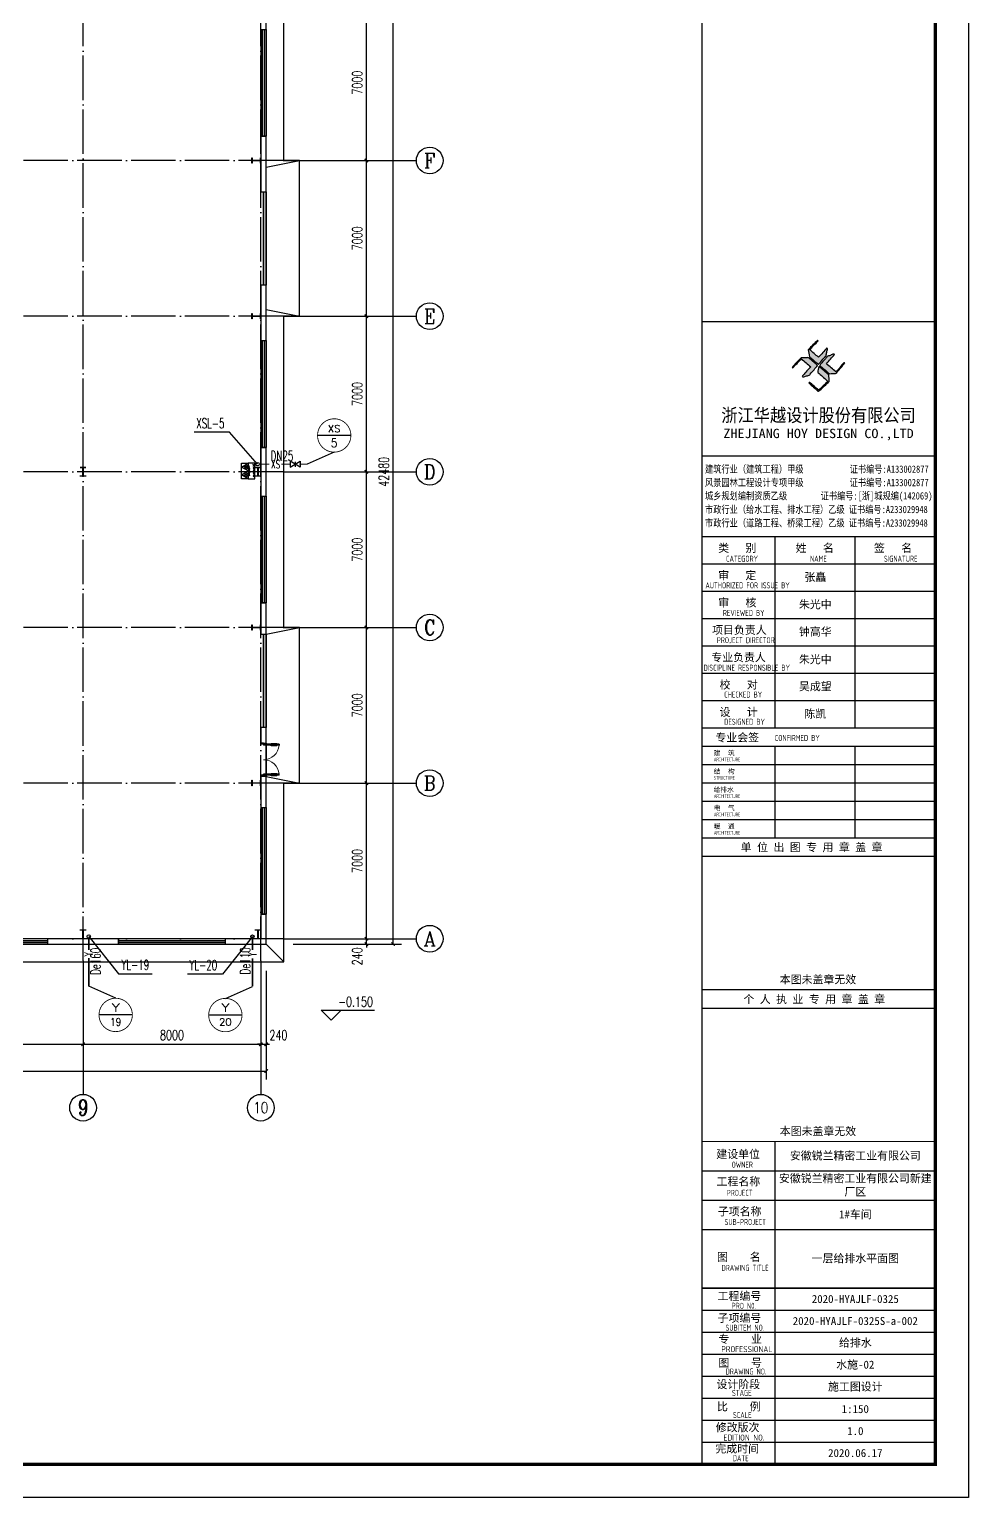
# Model space of a CAD drawing. Extents: x -440213 to 892209, y -122574 to 646408.
# Drawn here: x 67076 to 109341, y 410538 to 476577 of the extents above; entities that cross this region are included whole.
import ezdxf
from ezdxf.enums import TextEntityAlignment as Align

# ---------------------------------------------------------------- set-up
doc = ezdxf.new("R2010")
doc.units = 0
doc.header["$LTSCALE"] = 1000
doc.header["$MEASUREMENT"] = 0
doc.linetypes.add('DASH', pattern=[0.35, 0.25, -0.1])
doc.linetypes.add('DOTE', pattern=[2.42, 2, -0.2, 0.02, -0.2])
doc.layers.get('Defpoints').update_dxf_attribs({"color": 250})
for name, color, linetype in [('0 - 梁柱', 3, 'Continuous'), ('0-建筑立面', 255, 'Continuous'), ('AXIS', 171, 'Continuous'), ('AXIS_TEXT', 7, 'Continuous'), ('DIM_ELEV', 171, 'Continuous'), ('DIM_消防', 3, 'Continuous'), ('DIM_雨水', 3, 'Continuous'), ('DOTE', 8, 'DOTE'), ('EQUIP_消防', 7, 'Continuous'), ('GROUND', 150, 'Continuous'), ('PIPE-消防', 1, 'Continuous'), ('PIPE-雨水', 4, 'Continuous'), ('PUB_TEXT', 7, 'Continuous'), ('PUB_TITLE', 171, 'Continuous'), ('S_WALL', 9, 'Continuous'), ('STAIR', 3, 'Continuous'), ('TEXT_消防', 7, 'Continuous'), ('TEXT_雨水', 7, 'Continuous'), ('TK', 4, 'Continuous'), ('TWT_TEXT', 7, 'Continuous'), ('VALVE_消防', 7, 'Continuous'), ('VPIPE-消防', 1, 'Continuous'), ('VPIPE-雨水', 4, 'Continuous'), ('WALL-PARAPET', 6, 'Continuous'), ('WINDOW', 140, 'Continuous')]:
    doc.layers.add(name, color=color, linetype=linetype)
doc.styles.add('-宋体', font='', dxfattribs={"width": 0.8})
doc.styles.add('_TCH_AXIS', font='COMPLEX', dxfattribs={"bigfont": 'GBCBIG'})
doc.styles.add('_TCH_DIM', font='SIMPLEX', dxfattribs={"bigfont": 'GBCBIG'})
doc.styles.add('_TCH_DIM_T3', font='SIMPLEX', dxfattribs={"width": 0.705882, "bigfont": 'GBCBIG'})
doc.styles.add('_TWT_CIRCLE', font='COMPLEX', dxfattribs={"width": 1.1, "height": 3, "bigfont": 'HZTXT'})
doc.styles.add('_TWT_PIPEDN', font='SIMPLEX', dxfattribs={"width": 0.8, "height": 3, "bigfont": 'HZTXT'})
doc.styles.add('_TWT_PIPETEXT', font='COMPLEX', dxfattribs={"width": 0.8, "height": 2.5, "bigfont": 'HZTXT'})
doc.styles.add('_TWT_SERIAL', font='COMPLEX', dxfattribs={"width": 0.8, "height": 3, "bigfont": 'HZTXT'})
doc.styles.add('COMPLEX', font='COMPLEX')
doc.styles.add('HT', font='simhei.ttf', dxfattribs={"width": 0.8})
doc.styles.add('TSSD_REIN', font='tssdeng.shx', dxfattribs={"width": 0.7, "bigfont": 'tssdchn.shx'})
doc.styles.add('图签宋体', font='', dxfattribs={"height": 300})
doc.styles.add('图签黑体', font='simhei.ttf', dxfattribs={"height": 550})
doc.styles.get('-宋体').set_extended_font_data('SimSun')
doc.styles.get('图签宋体').set_extended_font_data('NSimSun')
doc.dimstyles.new('_TCH_ARCH&&150', dxfattribs={"dimtxt": 446.25, "dimasz": 150, "dimexe": 375, "dimexo": 450, "dimgap": 189.375, "dimtad": 1, "dimdec": 0, "dimzin": 0, "dimdsep": 46, "dimtxsty": '_TCH_DIM_T3', "dimblk": 'ARCHTICK', "dimcen": 0.09, "dimclrt": 7, "dimazin": 2, "dimtfac": 1, "dimtdec": 0, "dimtix": 1, "dimtmove": 2, "dimatfit": 3, "dimfxl": 0, "dimtolj": 1, "dimtzin": 0, "dimarcsym": 0})

# ---------------------------------------------------------------- blocks, each defined once
blk = doc.blocks.new('A$C670E4FA6')
at = {"layer": '0 - 梁柱'}
h = blk.add_hatch(color=256, dxfattribs=at)
h.paths.add_polyline_path([(125, 0), (0, 0), (0, 12), (120, 12), (120, 200), (125, 200)])
h.paths.add_polyline_path([(250, 0), (125, 0), (125, 200), (130, 200), (130, 12), (250, 12)])
h.paths.add_polyline_path([(250, 388), (130, 388), (130, 200), (125, 200), (125, 400), (250, 400)])
h.paths.add_polyline_path([(125, 200), (120, 200), (120, 388), (0, 388), (0, 400), (125, 400)])
blk.add_lwpolyline([(0, 400), (0, 388), (120, 388), (120, 12), (0, 12), (0, 0), (250, 0), (250, 12), (130, 12), (130, 388), (250, 388), (250, 400)], close=True, dxfattribs=at)
blk = doc.blocks.new('$TwtSys$00000545')
for p, q in [((0, 344), (-198, 0)), ((-198, 0), (198, 0)), ((-73, 36), (73, 182)), ((-73, 182), (73, 36)), ((198, 0), (0, 344))]:
    blk.add_line(p, q)
blk.add_circle((0, 109), 91.8)
blk = doc.blocks.new('消防软管卷盘')
blk.add_lwpolyline([(4963954, 151899), (4963954, 150312), (4964641, 150312), (4964641, 151899)], close=True)
for points, const_width in [([(4964134, 151704), (4964482, 151704)], 1), ([(4964134, 151566), (4964482, 151566)], 1), ([(4964134, 151428), (4964482, 151428)], 1), ([(4964134, 151290), (4964482, 151290)], 1), ([(4964134, 151152), (4964482, 151152)], 1), ([(4964134, 151014), (4964482, 151014)], 0.1), ([(4964134, 150876), (4964482, 150876)], 1), ([(4964134, 150738), (4964482, 150738)], 1), ([(4964150, 150600), (4964499, 150600)], 1), ([(4964150, 150462), (4964499, 150462)], 1)]:
    blk.add_lwpolyline(points, dxfattribs=dict(const_width=const_width))
for centre, start, end in [((4964134, 151636), 90, 270), ((4964134, 151360), 90, 270), ((4964482, 151498), 270, 90), ((4964482, 151222), 270, 90), ((4964134, 151084), 90, 270), ((4964134, 150808), 90, 270), ((4964150, 150532), 90, 270), ((4964482, 150946), 270, 90), ((4964499, 150670), 270, 90)]:
    blk.add_arc(centre, 69, start, end)
blk = doc.blocks.new('92623')
blk.add_lwpolyline([(8910066, 83014), (8909273, 83014), (8909273, 82670), (8910066, 82670)], close=True)
at = {"xscale": -0.5, "yscale": 0.5, "zscale": 0.5, "rotation": 89.99999999998747}
blk.add_blockref('消防软管卷盘', (8985223, 2565334), dxfattribs=at)
at = {"layer": 'EQUIP_消防', "rotation": 179.9999999999874}
for p in [(8909471, 83014), (8909868, 83014)]:
    blk.add_blockref('$TwtSys$00000545', p, dxfattribs=at)
blk = doc.blocks.new('A$C053D6479')
at = {"layer": 'PUB_TITLE'}
h = blk.add_hatch(color=256, dxfattribs=at)
h.dxf.hatch_style = 1
edge = h.paths.add_edge_path()
edge.add_spline(control_points=[(1026, 827), (1105, 920), (1188, 1008), (1266, 1102)], knot_values=[13, 13, 13, 13, 14, 14, 14, 14], degree=3, periodic=0)
edge.add_spline(control_points=[(1266, 1102), (1258, 1111), (1249, 1119), (1239, 1116)], knot_values=[12, 12, 12, 12, 13, 13, 13, 13], degree=3, periodic=0)
edge.add_spline(control_points=[(1239, 1116), (1210, 1107), (1179, 1092), (1144, 1077)], knot_values=[11, 11, 11, 11, 12, 12, 12, 12], degree=3, periodic=0)
edge.add_spline(control_points=[(1144, 1077), (1109, 1063), (1069, 1053), (1047, 1038)], knot_values=[10, 10, 10, 10, 11, 11, 11, 11], degree=3, periodic=0)
edge.add_spline(control_points=[(1047, 1038), (1028, 1026), (1007, 992), (991, 972)], knot_values=[9, 9, 9, 9, 10, 10, 10, 10], degree=3, periodic=0)
edge.add_spline(control_points=[(991, 972), (942, 913), (899, 868), (849, 810)], knot_values=[8, 8, 8, 8, 9, 9, 9, 9], degree=3, periodic=0)
edge.add_spline(control_points=[(849, 810), (842, 801), (822, 776), (822, 775)], knot_values=[7, 7, 7, 7, 8, 8, 8, 8], degree=3, periodic=0)
edge.add_spline(control_points=[(822, 775), (823, 771), (848, 752), (859, 744)], knot_values=[6, 6, 6, 6, 7, 7, 7, 7], degree=3, periodic=0)
edge.add_spline(control_points=[(859, 744), (949, 670), (1035, 592), (1122, 521)], knot_values=[5, 5, 5, 5, 6, 6, 6, 6], degree=3, periodic=0)
edge.add_spline(control_points=[(1122, 521), (1153, 527), (1185, 530), (1217, 533)], knot_values=[4, 4, 4, 4, 5, 5, 5, 5], degree=3, periodic=0)
edge.add_spline(control_points=[(1217, 533), (1246, 535), (1293, 532), (1316, 542)], knot_values=[3, 3, 3, 3, 4, 4, 4, 4], degree=3, periodic=0)
edge.add_spline(control_points=[(1316, 542), (1327, 547), (1338, 565), (1349, 579)], knot_values=[2, 2, 2, 2, 3, 3, 3, 3], degree=3, periodic=0)
edge.add_spline(control_points=[(1349, 579), (1423, 670), (1507, 759), (1572, 848)], knot_values=[1, 1, 1, 1, 2, 2, 2, 2], degree=3, periodic=0)
edge.add_spline(control_points=[(1572, 848), (1564, 852), (1561, 861), (1551, 862)], knot_values=[0, 0, 0, 0, 1, 1, 1, 1], degree=3, periodic=0)
edge.add_spline(control_points=[(1551, 862), (1469, 769), (1393, 671), (1310, 579)], knot_values=[15, 15, 15, 15, 16, 16, 16, 16], degree=3, periodic=0)
edge.add_spline(control_points=[(1310, 579), (1216, 662), (1118, 742), (1026, 827)], knot_values=[14, 14, 14, 14, 15, 15, 15, 15], degree=3, periodic=0)
at = {"layer": 'TK'}
h = blk.add_hatch(color=256, dxfattribs=at)
h.dxf.hatch_style = 2
edge = h.paths.add_edge_path()
edge.add_spline(control_points=[(728, 856), (728, 856), (728, 856), (719, 864), (651, 922), (580, 978), (514, 1036), (509, 1106), (488, 1176), (479, 1247), (570, 1343), (663, 1436), (758, 1526), (764, 1523), (768, 1518), (774, 1515), (693, 1422), (599, 1343), (520, 1249), (607, 1171), (698, 1096), (789, 1021), (874, 1109), (950, 1206), (1031, 1298), (1066, 1286), (1054, 1262), (1045, 1224), (1036, 1188), (1031, 1158), (1024, 1121), (1020, 1104), (1017, 1085), (1012, 1071), (1004, 1052), (976, 1026), (956, 1003), (906, 946), (866, 899), (814, 839), (806, 829), (789, 806), (787, 806), (777, 804), (728, 856)], knot_values=[0, 0, 0, 0, 0.005, 0.01, 1, 1, 1, 2, 2, 2, 3, 3, 3, 4, 4, 4, 5, 5, 5, 6, 6, 6, 7, 7, 7, 8, 8, 8, 9, 9, 9, 10, 10, 10, 11, 11, 11, 12, 12, 12, 13, 13, 13, 14, 14, 14, 14], degree=3, periodic=0)
h = blk.add_hatch(color=256, dxfattribs=at)
h.dxf.hatch_style = 2
edge = h.paths.add_edge_path()
edge.add_spline(control_points=[(366, 894), (366, 894), (366, 894), (270, 970), (183, 883), (101, 791), (16, 703), (-18, 714), (9, 735), (28, 755), (103, 838), (192, 930), (266, 1005), (319, 1009), (387, 1005), (442, 1007), (456, 1008), (472, 1011), (485, 1007), (507, 1000), (534, 967), (555, 949), (624, 891), (699, 833), (760, 773), (689, 691), (614, 604), (539, 517), (529, 505), (516, 487), (506, 482), (492, 475), (469, 472), (452, 467), (416, 456), (383, 448), (342, 438), (323, 433), (297, 422), (293, 440), (291, 452), (313, 470), (322, 480), (400, 566), (477, 652), (553, 736), (460, 815), (366, 894)], knot_values=[0, 0, 0, 0, 0.005, 0.01, 1, 1, 1, 2, 2, 2, 3, 3, 3, 4, 4, 4, 5, 5, 5, 6, 6, 6, 7, 7, 7, 8, 8, 8, 9, 9, 9, 10, 10, 10, 11, 11, 11, 12, 12, 12, 13, 13, 13, 14, 14, 14, 15, 15, 15, 15], degree=3, periodic=0)
h = blk.add_hatch(color=256, dxfattribs=at)
h.dxf.hatch_style = 2
edge = h.paths.add_edge_path()
edge.add_spline(control_points=[(511, 261), (511, 261), (511, 261), (516, 267), (609, 192), (696, 111), (785, 33), (883, 118), (977, 208), (1070, 298), (992, 373), (892, 456), (803, 534), (791, 544), (768, 561), (766, 569), (761, 588), (776, 634), (780, 655), (785, 690), (788, 721), (795, 746), (897, 661), (998, 576), (1097, 490), (1100, 425), (1106, 361), (1107, 294), (1018, 207), (925, 121), (830, 33), (818, 21), (800, 0), (787, 0), (768, -1), (725, 49), (712, 60), (662, 103), (616, 143), (568, 186), (545, 207), (518, 224), (499, 250), (501, 259), (511, 261)], knot_values=[0, 0, 0, 0, 0.005, 0.01, 1, 1, 1, 2, 2, 2, 3, 3, 3, 4, 4, 4, 5, 5, 5, 6, 6, 6, 7, 7, 7, 8, 8, 8, 9, 9, 9, 10, 10, 10, 11, 11, 11, 12, 12, 12, 13, 13, 13, 14, 14, 14, 14], degree=3, periodic=0)
for points, knots in [([(1031, 1298), (1066, 1286), (1054, 1262), (1045, 1224), (1036, 1188), (1031, 1158), (1024, 1121), (1020, 1104), (1017, 1085), (1012, 1071), (1004, 1052), (976, 1026), (956, 1003), (906, 946), (866, 899), (814, 839), (806, 829), (789, 806), (787, 806), (777, 804), (728, 856), (719, 864), (651, 922), (580, 978), (514, 1036), (509, 1106), (488, 1176), (479, 1247), (570, 1343), (663, 1436), (758, 1526), (764, 1523), (768, 1518), (774, 1515), (693, 1422), (599, 1343), (520, 1249), (607, 1171), (698, 1096), (789, 1021), (874, 1109), (950, 1206), (1031, 1298)], [0, 0, 0, 0, 1, 1, 1, 2, 2, 2, 3, 3, 3, 4, 4, 4, 5, 5, 5, 6, 6, 6, 7, 7, 7, 8, 8, 8, 9, 9, 9, 10, 10, 10, 11, 11, 11, 12, 12, 12, 13, 13, 13, 14, 14, 14, 14]), ([(555, 949), (624, 891), (699, 833), (760, 773), (689, 691), (614, 604), (539, 517), (529, 505), (516, 487), (506, 482), (492, 475), (469, 472), (452, 467), (416, 456), (383, 448), (342, 438), (323, 433), (297, 422), (293, 440), (291, 452), (313, 470), (322, 480), (400, 566), (477, 652), (553, 736), (460, 815), (366, 894), (270, 970), (183, 883), (101, 791), (16, 703), (-18, 714), (9, 735), (28, 755), (103, 838), (192, 930), (266, 1005), (319, 1009), (387, 1005), (442, 1007), (456, 1008), (472, 1011), (485, 1007), (507, 1000), (534, 967), (555, 949)], [0, 0, 0, 0, 1, 1, 1, 2, 2, 2, 3, 3, 3, 4, 4, 4, 5, 5, 5, 6, 6, 6, 7, 7, 7, 8, 8, 8, 9, 9, 9, 10, 10, 10, 11, 11, 11, 12, 12, 12, 13, 13, 13, 14, 14, 14, 15, 15, 15, 15]), ([(1551, 862), (1561, 861), (1564, 852), (1572, 848), (1507, 759), (1423, 670), (1349, 579), (1338, 565), (1327, 547), (1316, 542), (1293, 532), (1246, 535), (1217, 533), (1185, 530), (1153, 527), (1122, 521), (1035, 592), (949, 670), (859, 744), (848, 752), (823, 771), (822, 775), (822, 776), (842, 801), (849, 810), (899, 868), (942, 913), (991, 972), (1007, 992), (1028, 1026), (1047, 1038), (1069, 1053), (1109, 1063), (1144, 1077), (1179, 1092), (1210, 1107), (1239, 1116), (1249, 1119), (1258, 1111), (1266, 1102), (1188, 1008), (1105, 920), (1026, 827), (1118, 742), (1216, 662), (1310, 579), (1393, 671), (1469, 769), (1551, 862)], [0, 0, 0, 0, 1, 1, 1, 2, 2, 2, 3, 3, 3, 4, 4, 4, 5, 5, 5, 6, 6, 6, 7, 7, 7, 8, 8, 8, 9, 9, 9, 10, 10, 10, 11, 11, 11, 12, 12, 12, 13, 13, 13, 14, 14, 14, 15, 15, 15, 16, 16, 16, 16]), ([(1097, 490), (1100, 425), (1106, 361), (1107, 294), (1018, 207), (925, 121), (830, 33), (818, 21), (800, 0), (787, 0), (768, -1), (725, 49), (712, 60), (662, 103), (616, 143), (568, 186), (545, 207), (518, 224), (499, 250), (501, 259), (511, 261), (516, 267), (609, 192), (696, 111), (785, 33), (883, 118), (977, 208), (1070, 298), (992, 373), (892, 456), (803, 534), (791, 544), (768, 561), (766, 569), (761, 588), (776, 634), (780, 655), (785, 690), (788, 721), (795, 746), (897, 661), (998, 576), (1097, 490)], [0, 0, 0, 0, 1, 1, 1, 2, 2, 2, 3, 3, 3, 4, 4, 4, 5, 5, 5, 6, 6, 6, 7, 7, 7, 8, 8, 8, 9, 9, 9, 10, 10, 10, 11, 11, 11, 12, 12, 12, 13, 13, 13, 14, 14, 14, 14])]:
    blk.add_open_spline(points, degree=3, knots=knots, dxfattribs=at)
blk = doc.blocks.new('GeYuanFrame_05472585', base_point=(20.09, 4.53))
at = {"layer": 'PUB_TITLE'}
for points in [[(803.09, 235.33), (803.09, 292.73)], [(827.09, 235.33), (827.09, 292.73)], [(803.09, 202.33), (803.09, 229.83)], [(827.09, 202.33), (827.09, 229.83)], [(803.09, 14.53), (803.09, 111.33)]]:
    blk.add_lwpolyline(points, dxfattribs=at)
at = {"layer": 'TK'}
for p, q in [((781.09, 316.93), (851.09, 316.93)), ((781.09, 284.53), (851.09, 284.53)), ((781.09, 276.33), (851.09, 276.33)), ((781.09, 268.13), (851.09, 268.13)), ((781.09, 259.93), (851.09, 259.93)), ((781.09, 251.73), (851.09, 251.73)), ((781.09, 243.53), (851.09, 243.53)), ((781.09, 235.33), (851.09, 235.33)), ((781.09, 235.33), (851.09, 235.33)), ((781.09, 102.53), (851.09, 102.53)), ((781.09, 93.73), (851.09, 93.73)), ((781.09, 84.93), (803.09, 84.93)), ((781.09, 84.93), (851.09, 84.93)), ((781.09, 67.37), (851.09, 67.37)), ((781.09, 67.33), (851.09, 67.33)), ((781.09, 60.77), (851.09, 60.77)), ((781.09, 54.17), (851.09, 54.17)), ((781.09, 47.57), (851.09, 47.57)), ((781.09, 40.97), (851.09, 40.97)), ((781.09, 34.37), (851.09, 34.37)), ((781.09, 27.77), (851.09, 27.77)), ((781.09, 21.17), (851.09, 21.17)), ((781.09, 14.53), (851.09, 14.53))]:
    blk.add_line(p, q, dxfattribs=at)
blk.add_lwpolyline([(20.09, 4.53), (20.09, 598.53), (861.09, 598.53), (861.09, 4.53)], close=True, dxfattribs=at)
at = {"layer": 'TK', "const_width": 1}
blk.add_lwpolyline([(45.09, 588.53), (851.09, 588.53), (851.09, 14.53), (45.09, 14.53)], close=True, dxfattribs=at)
at = {"layer": 'TK'}
for points, const_width in [([(781.09, 588.53), (781.09, 14.53)], 0.4), ([(781.09, 357.14), (851.09, 357.14)], 0.35), ([(781.09, 292.73), (851.09, 292.73)], 0.35), ([(781.09, 292.73), (851.09, 292.73)], 0.35), ([(781.09, 235.33), (851.09, 235.33)], 0.35), ([(781.09, 202.33), (851.09, 202.33)], 0.35), ([(781.09, 156.83), (851.09, 156.83)], 0.35), ([(781.09, 111.33), (851.09, 111.33)], 0.35), ([(781.09, 67.37), (851.09, 67.37)], 0.35)]:
    blk.add_lwpolyline(points, dxfattribs=dict(at, const_width=const_width))
for points in [[(781.09, 292.73), (851.09, 292.73)], [(781.09, 235.33), (851.09, 235.33)], [(781.09, 229.83), (851.09, 229.83)], [(781.09, 224.33), (851.09, 224.33)], [(781.09, 218.83), (851.09, 218.83)], [(781.09, 213.33), (851.09, 213.33)], [(781.09, 207.83), (851.09, 207.83)], [(781.09, 202.33), (851.09, 202.33)], [(781.09, 196.83), (851.09, 196.83)], [(781.09, 151.33), (851.09, 151.33)]]:
    blk.add_lwpolyline(points, dxfattribs=at)
at = {"layer": 'PUB_TITLE', "xscale": 0.01000000000021828, "yscale": 0.01000000000021828, "zscale": 0.01}
blk.add_blockref('A$C053D6479', (808.19, 336.27), dxfattribs=at)
at = {"layer": 'TK'}
for s, height, style, width, p in [('浙江华越设计股份有限公司', 3.96, 'HT', 0.9, (816.07, 329.16)), ('ZHEJIANG HOY DESIGN CO.,LTD', 2.8, '图签黑体', 1.11, (816.06, 323.29))]:
    blk.add_text(s, height=height, dxfattribs=dict(at, style=style, width=width)).set_placement(p, align=Align.MIDDLE)
for s, height, style, width, p in [('建筑行业（建筑工程）甲级           证书编号:A133002877', 2.2, '-宋体', 0.8, (782, 311.83)), ('风景园林工程设计专项甲级           证书编号:A133002877', 2.2, '-宋体', 0.8, (782, 307.81)), ('城乡规划编制资质乙级        证书编号:[浙]城规编(142069)', 2.2, '-宋体', 0.8, (782, 303.82)), ('市政行业（给水工程、排水工程）乙级 证书编号:A233029948', 2.2, '-宋体', 0.8, (782, 299.74)), ('市政行业（道路工程、桥梁工程）乙级 证书编号:A233029948', 2.2, '-宋体', 0.8, (782, 295.69)), ('CATEGORY', 1.8, 'TSSD_REIN', 0.7, (788.32, 285.17)), ('NAME', 1.8, 'TSSD_REIN', 0.7, (813.51, 285.17)), ('SIGNATURE', 1.8, 'TSSD_REIN', 0.7, (835.66, 285.17)), ('AUTHORIZED FOR ISSUE BY', 1.8, 'TSSD_REIN', 0.7, (782.12, 277.17)), ('REVIEWED BY', 1.8, 'TSSD_REIN', 0.7, (787.36, 268.91)), ('PROJECT DIRECTOR', 1.8, 'TSSD_REIN', 0.7, (785.55, 260.74)), ('DISCIPLINE RESPONSIBLE BY', 1.8, 'TSSD_REIN', 0.7, (781.57, 252.48)), ('CHECKED BY', 1.8, 'TSSD_REIN', 0.7, (787.75, 244.44)), ('DESIGNED BY', 1.8, 'TSSD_REIN', 0.7, (787.76, 236.27)), ('CONFIRMED BY', 1.8, 'TSSD_REIN', 0.7, (802.94, 231.42)), ('ARCHITECTURE', 1.08, 'TSSD_REIN', 0.7, (784.65, 225.34)), ('STRUCTURE', 1.08, 'TSSD_REIN', 0.7, (784.65, 219.84)), ('ARCHITECTURE', 1.08, 'TSSD_REIN', 0.7, (784.65, 214.34)), ('ARCHITECTURE', 1.08, 'TSSD_REIN', 0.7, (784.65, 208.84)), ('ARCHITECTURE', 1.08, 'TSSD_REIN', 0.7, (784.65, 203.34)), ('OWNER', 1.8, 'TSSD_REIN', 0.7, (789.98, 103.48)), ('PROJECT', 1.8, 'TSSD_REIN', 0.7, (788.52, 95.02)), ('SUB-PROJECT', 1.8, 'TSSD_REIN', 0.7, (787.86, 86.3)), ('DRAWING TITLE', 1.8, 'TSSD_REIN', 0.7, (786.97, 72.53)), ('PRO N0.', 1.8, 'TSSD_REIN', 0.7, (790.01, 61.15)), ('SUBITEM NO.', 1.8, 'TSSD_REIN', 0.7, (788.15, 54.58)), ('PROFESSIONAL', 1.8, 'TSSD_REIN', 0.8, (786.88, 48.15)), ('DRAWING NO.', 1.8, 'TSSD_REIN', 0.7, (788.19, 41.45)), ('STAGE', 1.8, 'TSSD_REIN', 0.7, (790.09, 35.03)), ('SCALE', 1.8, 'TSSD_REIN', 0.7, (790.38, 28.42)), ('EDITION NO.', 1.8, 'TSSD_REIN', 0.8, (787.53, 21.64)), ('DATE', 1.8, 'TSSD_REIN', 0.7, (790.33, 15.45))]:
    blk.add_text(s, height=height, dxfattribs=dict(at, style=style, width=width)).set_placement(p)
at = {"layer": 'TK', "style": '图签宋体'}
for s, height, p in [('类   别', 2.4, (785.97, 288.09)), ('姓   名', 2.4, (809.2, 288.09)), ('签   名', 2.4, (832.68, 288.09)), ('审   定', 2.4, (785.97, 279.89)), ('审   核', 2.4, (785.97, 271.69)), ('项目负责人', 2.4, (784.13, 263.49)), ('专业负责人', 2.4, (783.89, 255.29)), ('校   对', 2.4, (786.38, 247.09)), ('设   计', 2.4, (786.36, 238.89)), ('专业会签', 2.4, (785.12, 231.24)), ('建  筑', 1.44, (784.61, 227.11)), ('结  构', 1.44, (784.61, 221.61)), ('给排水', 1.44, (784.61, 216.11)), ('电  气', 1.44, (784.61, 210.61)), ('暖  通', 1.44, (784.61, 205.11)), ('单 位 出 图 专 用 章 盖 章', 2.4, (792.72, 198.35)), ('本图未盖章无效', 2.4, (804.43, 158.7)), ('个 人 执 业 专 用 章 盖 章', 2.4, (793.52, 152.77)), ('本图未盖章无效', 2.4, (804.43, 113.2)), ('建设单位', 2.4, (785.39, 106.33)), ('工程名称', 2.4, (785.47, 98.12)), ('子项名称', 2.4, (785.85, 89.14)), ('图    名', 2.4, (785.63, 75.5)), ('工程编号', 2.4, (785.77, 63.77)), ('子项编号', 2.4, (785.77, 57.19)), ('专    业', 2.4, (786.01, 50.88)), ('图    号', 2.4, (786.02, 43.77)), ('设计阶段', 2.4, (785.45, 37.32)), ('比    例', 2.4, (785.59, 30.63)), ('修改版次', 2.4, (785.24, 24.41)), ('完成时间', 2.4, (785.11, 18.02))]:
    blk.add_text(s, height=height, dxfattribs=at).set_placement(p)
at = {"layer": 'TK', "char_height": 2.4, "attachment_point": 5, "style": '图签宋体'}
for s, insert, width in [('张矗', (815.09, 280.4), 24), ('朱光中', (815.09, 272.23), 24), ('钟高华', (815.09, 264.03), 24), ('朱光中', (815.09, 255.76), 24), ('吴成望', (815.09, 247.63), 24), ('陈凯', (815.09, 239.43), 24), ('安徽锐兰精密工业有限公司', (827.09, 106.93), 48), ('安徽锐兰精密工业有限公司新建厂区', (827.09, 98.13), 48), ('1#车间', (827.09, 89.33), 48), ('一层给排水平面图', (827.09, 76.13), 48), ('2020-HYAJLF-0325', (827.09, 64.07), 48), ('2020-HYAJLF-0325S-a-002', (827.09, 57.47), 48), ('给排水', (827.09, 50.87), 48), ('水施-02', (827.09, 44.27), 48), ('施工图设计', (827.09, 37.67), 48), ('1:150', (827.09, 31.07), 48), ('1.0', (827.09, 24.47), 48), ('2020.06.17', (827.09, 17.88), 48)]:
    blk.add_mtext(s, dxfattribs=dict(at, insert=insert, width=width))
blk = doc.blocks.new('_AXISO')
blk.add_circle((0, 0), 0.5)
at = {"layer": 'AXIS_TEXT', "style": 'COMPLEX', "width": 1.041667}
blk.add_attdef('A', text='', height=0.56, dxfattribs=at).set_placement((-0.25, -0.28), (0.25, -0.28), align=Align.FIT)
blk = doc.blocks.new('_ArchTick')
at = {"color": 0, "linetype": 'ByBlock', "const_width": 0.4}
blk.add_lwpolyline([(-0.5, -0.5), (0.5, 0.5)], dxfattribs=at)
blk = doc.blocks.new('*D132')
at = {"layer": 'AXIS', "color": 0, "lineweight": -2}
for p, q in [((5250, 434227), (5250, 429352)), ((77730, 434227), (77730, 429352)), ((5250, 429727), (77730, 429727))]:
    blk.add_line(p, q, dxfattribs=at)
at = {"layer": 'Defpoints', "color": 0}
for p in [(5250, 434677), (77730, 434677), (77730, 429727)]:
    blk.add_point(p, dxfattribs=at)
at = {"layer": 'AXIS', "color": 0, "lineweight": -2, "xscale": 150, "yscale": 150, "zscale": 150, "rotation": 180}
blk.add_blockref('_ArchTick', (5250, 429727), dxfattribs=at)
at = {"layer": 'AXIS', "color": 0, "lineweight": -2, "xscale": 150, "yscale": 150, "zscale": 150}
blk.add_blockref('_ArchTick', (77730, 429727), dxfattribs=at)
at = {"layer": 'AXIS', "color": 7, "insert": (41490, 430140), "char_height": 446.2, "attachment_point": 5, "style": '_TCH_DIM_T3'}
blk.add_mtext('\\A1;72480', dxfattribs=at)
blk = doc.blocks.new('*D141')
at = {"layer": 'AXIS', "color": 0, "lineweight": -2}
for p, q in [((61490, 434227), (61490, 430552)), ((69490, 434227), (69490, 430552)), ((61490, 430927), (69490, 430927))]:
    blk.add_line(p, q, dxfattribs=at)
at = {"layer": 'Defpoints', "color": 0}
for p in [(61490, 434677), (69490, 434677), (69490, 430927)]:
    blk.add_point(p, dxfattribs=at)
at = {"layer": 'AXIS', "color": 0, "lineweight": -2, "xscale": 150, "yscale": 150, "zscale": 150, "rotation": 180}
blk.add_blockref('_ArchTick', (61490, 430927), dxfattribs=at)
at = {"layer": 'AXIS', "color": 0, "lineweight": -2, "xscale": 150, "yscale": 150, "zscale": 150}
blk.add_blockref('_ArchTick', (69490, 430927), dxfattribs=at)
at = {"layer": 'AXIS', "color": 7, "insert": (65490, 431340), "char_height": 446.2, "attachment_point": 5, "style": '_TCH_DIM_T3'}
blk.add_mtext('\\A1;8000', dxfattribs=at)
blk = doc.blocks.new('*D142')
at = {"layer": 'AXIS', "color": 0, "lineweight": -2}
for p, q in [((69490, 434227), (69490, 430552)), ((77490, 434227), (77490, 430552)), ((69490, 430927), (77490, 430927))]:
    blk.add_line(p, q, dxfattribs=at)
at = {"layer": 'Defpoints', "color": 0}
for p in [(69490, 434677), (77490, 434677), (77490, 430927)]:
    blk.add_point(p, dxfattribs=at)
at = {"layer": 'AXIS', "color": 0, "lineweight": -2, "xscale": 150, "yscale": 150, "zscale": 150, "rotation": 180}
blk.add_blockref('_ArchTick', (69490, 430927), dxfattribs=at)
at = {"layer": 'AXIS', "color": 0, "lineweight": -2, "xscale": 150, "yscale": 150, "zscale": 150}
blk.add_blockref('_ArchTick', (77490, 430927), dxfattribs=at)
at = {"layer": 'AXIS', "color": 7, "insert": (73490, 431340), "char_height": 446.2, "attachment_point": 5, "style": '_TCH_DIM_T3'}
blk.add_mtext('\\A1;8000', dxfattribs=at)
blk = doc.blocks.new('*D143')
at = {"layer": 'AXIS', "color": 0, "lineweight": -2}
for p, q in [((77490, 434227), (77490, 430552)), ((77730, 434227), (77730, 430552)), ((77490, 430927), (77340, 430927)), ((77490, 430927), (77730, 430927)), ((77730, 430927), (77880, 430927))]:
    blk.add_line(p, q, dxfattribs=at)
at = {"layer": 'Defpoints', "color": 0}
for p in [(77490, 434677), (77730, 434677), (77730, 430927)]:
    blk.add_point(p, dxfattribs=at)
at = {"layer": 'AXIS', "color": 0, "lineweight": -2, "xscale": 150, "yscale": 150, "zscale": 150}
blk.add_blockref('_ArchTick', (77490, 430927), dxfattribs=at)
at = {"layer": 'AXIS', "color": 0, "lineweight": -2, "xscale": 150, "yscale": 150, "zscale": 150, "rotation": 180}
blk.add_blockref('_ArchTick', (77730, 430927), dxfattribs=at)
at = {"layer": 'AXIS', "color": 7, "insert": (78285, 431340), "char_height": 446.2, "attachment_point": 5, "style": '_TCH_DIM_T3'}
blk.add_mtext('\\A1;240', dxfattribs=at)
blk = doc.blocks.new('*D167')
at = {"layer": 'AXIS', "color": 0, "lineweight": -2}
for p, q in [((78940, 477917), (83815, 477917)), ((83440, 435437), (83440, 477917)), ((78940, 435437), (83815, 435437))]:
    blk.add_line(p, q, dxfattribs=at)
at = {"layer": 'Defpoints', "color": 0}
for p in [(78490, 477917), (83440, 477917), (78490, 435437)]:
    blk.add_point(p, dxfattribs=at)
at = {"layer": 'AXIS', "color": 0, "lineweight": -2, "xscale": 150, "yscale": 150, "zscale": 150}
for p, rotation in [((83440, 477917), 90), ((83440, 435437), 270)]:
    blk.add_blockref('_ArchTick', p, dxfattribs=dict(at, rotation=rotation))
at = {"layer": 'AXIS', "color": 7, "insert": (83028, 456677), "char_height": 446.2, "attachment_point": 5, "rotation": 90, "style": '_TCH_DIM_T3'}
blk.add_mtext('\\A1;42480', dxfattribs=at)
blk = doc.blocks.new('*D168')
at = {"layer": 'AXIS', "color": 0, "lineweight": -2}
for p, q in [((78940, 435677), (82615, 435677)), ((78940, 435437), (82615, 435437)), ((82240, 435677), (82240, 435827)), ((82240, 435437), (82240, 435677)), ((82240, 435437), (82240, 435287))]:
    blk.add_line(p, q, dxfattribs=at)
at = {"layer": 'Defpoints', "color": 0}
for p in [(78490, 435677), (78490, 435437), (82240, 435677)]:
    blk.add_point(p, dxfattribs=at)
at = {"layer": 'AXIS', "color": 0, "lineweight": -2, "xscale": 150, "yscale": 150, "zscale": 150}
for p, rotation in [((82240, 435677), 270), ((82240, 435437), 90)]:
    blk.add_blockref('_ArchTick', p, dxfattribs=dict(at, rotation=rotation))
at = {"layer": 'AXIS', "color": 7, "insert": (81828, 434882), "char_height": 446.2, "attachment_point": 5, "rotation": 90, "style": '_TCH_DIM_T3'}
blk.add_mtext('\\A1;240', dxfattribs=at)
blk = doc.blocks.new('*D169')
at = {"layer": 'AXIS', "color": 0, "lineweight": -2}
for p, q in [((78940, 442677), (82615, 442677)), ((82240, 435677), (82240, 442677)), ((78940, 435677), (82615, 435677))]:
    blk.add_line(p, q, dxfattribs=at)
at = {"layer": 'Defpoints', "color": 0}
for p in [(78490, 442677), (82240, 442677), (78490, 435677)]:
    blk.add_point(p, dxfattribs=at)
at = {"layer": 'AXIS', "color": 0, "lineweight": -2, "xscale": 150, "yscale": 150, "zscale": 150}
for p, rotation in [((82240, 442677), 90), ((82240, 435677), 270)]:
    blk.add_blockref('_ArchTick', p, dxfattribs=dict(at, rotation=rotation))
at = {"layer": 'AXIS', "color": 7, "insert": (81828, 439177), "char_height": 446.2, "attachment_point": 5, "rotation": 90, "style": '_TCH_DIM_T3'}
blk.add_mtext('\\A1;7000', dxfattribs=at)
blk = doc.blocks.new('*D170')
at = {"layer": 'AXIS', "color": 0, "lineweight": -2}
for p, q in [((78940, 449677), (82615, 449677)), ((82240, 442677), (82240, 449677)), ((78940, 442677), (82615, 442677))]:
    blk.add_line(p, q, dxfattribs=at)
at = {"layer": 'Defpoints', "color": 0}
for p in [(78490, 449677), (82240, 449677), (78490, 442677)]:
    blk.add_point(p, dxfattribs=at)
at = {"layer": 'AXIS', "color": 0, "lineweight": -2, "xscale": 150, "yscale": 150, "zscale": 150}
for p, rotation in [((82240, 449677), 90), ((82240, 442677), 270)]:
    blk.add_blockref('_ArchTick', p, dxfattribs=dict(at, rotation=rotation))
at = {"layer": 'AXIS', "color": 7, "insert": (81828, 446177), "char_height": 446.2, "attachment_point": 5, "rotation": 90, "style": '_TCH_DIM_T3'}
blk.add_mtext('\\A1;7000', dxfattribs=at)
blk = doc.blocks.new('*D171')
at = {"layer": 'AXIS', "color": 0, "lineweight": -2}
for p, q in [((78940, 456677), (82615, 456677)), ((82240, 449677), (82240, 456677)), ((78940, 449677), (82615, 449677))]:
    blk.add_line(p, q, dxfattribs=at)
at = {"layer": 'Defpoints', "color": 0}
for p in [(78490, 456677), (82240, 456677), (78490, 449677)]:
    blk.add_point(p, dxfattribs=at)
at = {"layer": 'AXIS', "color": 0, "lineweight": -2, "xscale": 150, "yscale": 150, "zscale": 150}
for p, rotation in [((82240, 456677), 90), ((82240, 449677), 270)]:
    blk.add_blockref('_ArchTick', p, dxfattribs=dict(at, rotation=rotation))
at = {"layer": 'AXIS', "color": 7, "insert": (81828, 453177), "char_height": 446.2, "attachment_point": 5, "rotation": 90, "style": '_TCH_DIM_T3'}
blk.add_mtext('\\A1;7000', dxfattribs=at)
blk = doc.blocks.new('*D172')
at = {"layer": 'AXIS', "color": 0, "lineweight": -2}
for p, q in [((78940, 463677), (82615, 463677)), ((82240, 456677), (82240, 463677)), ((78940, 456677), (82615, 456677))]:
    blk.add_line(p, q, dxfattribs=at)
at = {"layer": 'Defpoints', "color": 0}
for p in [(78490, 463677), (82240, 463677), (78490, 456677)]:
    blk.add_point(p, dxfattribs=at)
at = {"layer": 'AXIS', "color": 0, "lineweight": -2, "xscale": 150, "yscale": 150, "zscale": 150}
for p, rotation in [((82240, 463677), 90), ((82240, 456677), 270)]:
    blk.add_blockref('_ArchTick', p, dxfattribs=dict(at, rotation=rotation))
at = {"layer": 'AXIS', "color": 7, "insert": (81828, 460177), "char_height": 446.2, "attachment_point": 5, "rotation": 90, "style": '_TCH_DIM_T3'}
blk.add_mtext('\\A1;7000', dxfattribs=at)
blk = doc.blocks.new('*D173')
at = {"layer": 'AXIS', "color": 0, "lineweight": -2}
for p, q in [((78940, 470677), (82615, 470677)), ((82240, 463677), (82240, 470677)), ((78940, 463677), (82615, 463677))]:
    blk.add_line(p, q, dxfattribs=at)
at = {"layer": 'Defpoints', "color": 0}
for p in [(78490, 470677), (82240, 470677), (78490, 463677)]:
    blk.add_point(p, dxfattribs=at)
at = {"layer": 'AXIS', "color": 0, "lineweight": -2, "xscale": 150, "yscale": 150, "zscale": 150}
for p, rotation in [((82240, 470677), 90), ((82240, 463677), 270)]:
    blk.add_blockref('_ArchTick', p, dxfattribs=dict(at, rotation=rotation))
at = {"layer": 'AXIS', "color": 7, "insert": (81828, 467177), "char_height": 446.2, "attachment_point": 5, "rotation": 90, "style": '_TCH_DIM_T3'}
blk.add_mtext('\\A1;7000', dxfattribs=at)
blk = doc.blocks.new('*D174')
at = {"layer": 'AXIS', "color": 0, "lineweight": -2}
for p, q in [((78940, 477677), (82615, 477677)), ((82240, 470677), (82240, 477677)), ((78940, 470677), (82615, 470677))]:
    blk.add_line(p, q, dxfattribs=at)
at = {"layer": 'Defpoints', "color": 0}
for p in [(78490, 477677), (82240, 477677), (78490, 470677)]:
    blk.add_point(p, dxfattribs=at)
at = {"layer": 'AXIS', "color": 0, "lineweight": -2, "xscale": 150, "yscale": 150, "zscale": 150}
for p, rotation in [((82240, 477677), 90), ((82240, 470677), 270)]:
    blk.add_blockref('_ArchTick', p, dxfattribs=dict(at, rotation=rotation))
at = {"layer": 'AXIS', "color": 7, "insert": (81828, 474177), "char_height": 446.2, "attachment_point": 5, "rotation": 90, "style": '_TCH_DIM_T3'}
blk.add_mtext('\\A1;7000', dxfattribs=at)
blk = doc.blocks.new('$DorLib2D$00000213')
at = {"color": 0, "linetype": 'DASH', "const_width": 0.02}
blk.add_lwpolyline([(0.5, 0), (-0.5, 0)], dxfattribs=at)
blk = doc.blocks.new('$DorLib2D$00000011')
for p, q in [((-0.467, 0.471), (-0.467, -0.062)), ((-0.467, 0.471), (-0.433, 0.471)), ((-0.433, 0.471), (-0.433, 0.004)), ((0.433, 0.471), (0.433, 0.004)), ((0.467, 0.471), (0.433, 0.471)), ((0.467, 0.471), (0.467, -0.062)), ((-0.5, 0.004), (-0.433, 0.004)), ((-0.5, 0.004), (-0.5, -0.062)), ((-0.483, 0.396), (-0.467, 0.396)), ((-0.483, 0.235), (-0.467, 0.235)), ((-0.417, 0.396), (-0.433, 0.396)), ((-0.417, 0.235), (-0.433, 0.235)), ((0.417, 0.396), (0.433, 0.396)), ((0.417, 0.235), (0.433, 0.235)), ((0.5, 0.004), (0.433, 0.004)), ((0.483, 0.396), (0.467, 0.396)), ((0.483, 0.235), (0.467, 0.235)), ((0.5, 0.004), (0.5, -0.062)), ((-0.5, -0.062), (-0.467, -0.062)), ((0.5, -0.062), (0.467, -0.062))]:
    blk.add_line(p, q)
at = {"lineweight": 13}
for p, q in [((-0.483, 0.396), (-0.483, 0.235)), ((-0.417, 0.396), (-0.417, 0.235)), ((0.417, 0.396), (0.417, 0.235)), ((0.483, 0.396), (0.483, 0.235))]:
    blk.add_line(p, q, dxfattribs=at)
for centre, start, end in [((-0.467, 0.004), 0, 85.904), ((0.467, 0.004), 94.096, 180)]:
    blk.add_arc(centre, 0.467, start, end, dxfattribs=at)
blk = doc.blocks.new('$TCHSYS$WIN2D')
for p, q in [((-0.5, 0.5), (0.5, 0.5)), ((-0.5, 0.5), (-0.5, -0.5)), ((0.5, 0.5), (0.5, -0.5)), ((0.5, 0.167), (-0.5, 0.167)), ((0.5, -0.167), (-0.5, -0.167)), ((-0.5, -0.5), (0.5, -0.5))]:
    blk.add_line(p, q)
blk = doc.blocks.new('$VALVE$00000296')
for points in [[(-125, 72), (-125, -72), (125, 72), (125, -72), (-125, 72)], [(0, 60), (0, -64)]]:
    blk.add_lwpolyline(points)
for p in [(-125, 0), (125, 0)]:
    blk.add_point(p)

msp = doc.modelspace()

# ---------------------------------------------------------------- linework, layer by layer
at = {"layer": 'AXIS'}
for p, q in [((78490.2, 470677), (84490.2, 470677)), ((78490.2, 463677), (84490.2, 463677)), ((78490.2, 456677), (84490.2, 456677)), ((78490.2, 449677), (84490.2, 449677)), ((78490.2, 442677), (84490.2, 442677)), ((78490.2, 435677), (84490.2, 435677)), ((69490.2, 434677), (69490.2, 428677)), ((77490.2, 434677), (77490.2, 428677))]:
    msp.add_line(p, q, dxfattribs=at)
at = {"layer": 'DIM_ELEV'}
for p, q in [((80655.5, 432008.3), (80205.5, 432458.3)), ((80205.5, 432458.3), (82605, 432458.3)), ((80655.5, 432008.3), (81105.5, 432458.3))]:
    msp.add_line(p, q, dxfattribs=at)
at = {"layer": 'DIM_消防'}
for p, q in [((76081.5, 458452.9), (74494, 458452.9)), ((77341.2, 457021), (76081.5, 458452.9)), ((81543.5, 458311.7), (80043.5, 458311.7)), ((71710.4, 432249.6), (70210.4, 432249.6)), ((76645, 432242.4), (75145, 432242.4))]:
    msp.add_line(p, q, dxfattribs=at)
at = {"layer": 'DIM_消防', "const_width": 37.5}
for points in [[(81543.5, 458311.7, 1), (80043.5, 458311.7, 1)], [(71710.4, 432249.6, 1), (70210.4, 432249.6, 1)], [(76645, 432242.4, 1), (75145, 432242.4, 1)]]:
    msp.add_lwpolyline(points, format="xyb", close=True, dxfattribs=at)
at = {"layer": 'DIM_雨水'}
for p, q in [((69744.9, 435777.1), (71091.1, 434092.5)), ((77110.5, 435769.8), (75764.3, 434085.2)), ((71091.1, 434092.5), (72600.6, 434092.5)), ((75764.3, 434085.2), (74189.9, 434085.2))]:
    msp.add_line(p, q, dxfattribs=at)
at = {"layer": 'DOTE'}
for p, q in [((69490.2, 434677), (69490.2, 478677)), ((77490.2, 434677), (77490.2, 478677)), ((78490.2, 470677), (4490.2, 470677)), ((78490.2, 463677), (4490.2, 463677)), ((78490.2, 456677), (4490.2, 456677)), ((78490.2, 449677), (4490.2, 449677)), ((78490.2, 442677), (4490.2, 442677)), ((78490.2, 435677), (4490.2, 435677))]:
    msp.add_line(p, q, dxfattribs=at)
at = {"layer": 'GROUND', "color": 8}
for p, q in [((78530.2, 470677), (78530.2, 478717)), ((77730.2, 470677), (77730.2, 477917)), ((77730.2, 449677), (77730.2, 463677)), ((78530.2, 449677), (78530.2, 463677)), ((77730.2, 435437), (77730.2, 442677)), ((78530.2, 434637), (78530.2, 442677)), ((45490.2, 435437), (77730.2, 435437)), ((77730.2, 435437), (78530.2, 434637)), ((45490.2, 434637), (78530.2, 434637))]:
    msp.add_line(p, q, dxfattribs=at)
at = {"layer": 'PIPE-消防', "linetype": 'Continuous', "ltscale": 1.5, "const_width": 52.5}
for points in [[(77416.2, 457021), (77877.6, 457021)], [(78416.2, 457021), (78810.7, 457021)], [(79260.7, 457021), (79577.9, 457021)]]:
    msp.add_lwpolyline(points, dxfattribs=at)
at = {"layer": 'PIPE-雨水', "linetype": 'Continuous', "ltscale": 1.5, "const_width": 75}
for points in [[(69744.9, 435702.1), (69744.9, 435174.2)], [(77110.5, 435694.8), (77110.5, 435167)], [(69744.9, 434807.1), (69744.9, 433540.4)], [(77110.5, 434799.8), (77110.5, 433533.1)]]:
    msp.add_lwpolyline(points, dxfattribs=at)
at = {"layer": 'S_WALL', "color": 3}
for p, q in [((80793.5, 457561.7), (79577.9, 457021)), ((70960.4, 432999.6), (69744.9, 433540.4)), ((75895, 432992.4), (77110.5, 433533.1))]:
    msp.add_line(p, q, dxfattribs=at)
at = {"layer": 'STAIR', "color": 8}
for p, q in [((79230.2, 470677), (77730.2, 470677)), ((77730.2, 463677), (77730.2, 470677)), ((77730.2, 470377), (79230.2, 470677)), ((79230.2, 463677), (79230.2, 470677)), ((77730.2, 463977), (79230.2, 463677)), ((79230.2, 463677), (77730.2, 463677)), ((79230.2, 449677), (77730.2, 449677)), ((77730.2, 442677), (77730.2, 449677)), ((77730.2, 449377), (79230.2, 449677)), ((79230.2, 442677), (79230.2, 449677)), ((77730.2, 442977), (79230.2, 442677)), ((79230.2, 442677), (77730.2, 442677))]:
    msp.add_line(p, q, dxfattribs=at)
at = {"layer": 'VPIPE-消防', "linetype": 'Continuous'}
msp.add_circle((77341.2, 457021), 75, dxfattribs=at)
at = {"layer": 'VPIPE-雨水', "linetype": 'Continuous'}
for centre in [(69744.9, 435777.1), (77110.5, 435769.8)]:
    msp.add_circle(centre, 75, dxfattribs=at)
at = {"layer": 'WALL-PARAPET'}
for p, q in [((77490.2, 471777), (77490.2, 469277)), ((77730.2, 471777), (77490.2, 471777)), ((77730.2, 469277), (77730.2, 471777)), ((77490.2, 469277), (77730.2, 469277)), ((77490.2, 465077), (77490.2, 462577)), ((77730.2, 465077), (77490.2, 465077)), ((77730.2, 462577), (77730.2, 465077)), ((77490.2, 462577), (77730.2, 462577)), ((77490.2, 457777), (77490.2, 455577)), ((77730.2, 457777), (77490.2, 457777)), ((77730.2, 455577), (77730.2, 457777)), ((77490.2, 455577), (77730.2, 455577)), ((77490.2, 450777), (77490.2, 449377)), ((77730.2, 450777), (77490.2, 450777)), ((77730.2, 449377), (77730.2, 450777)), ((77490.2, 449377), (77730.2, 449377)), ((77490.2, 445177), (77490.2, 444477)), ((77730.2, 445177), (77490.2, 445177)), ((77730.2, 444477), (77730.2, 445177)), ((77490.2, 444477), (77730.2, 444477)), ((77490.2, 442977), (77490.2, 441577)), ((77730.2, 442977), (77490.2, 442977)), ((77730.2, 441577), (77730.2, 442977)), ((77490.2, 441577), (77730.2, 441577)), ((77730.2, 436777), (77490.2, 436777)), ((77490.2, 436777), (77490.2, 435677)), ((77730.2, 435437), (77730.2, 436777)), ((71090.2, 435677), (67890.2, 435677)), ((67890.2, 435677), (67890.2, 435437)), ((67890.2, 435437), (71090.2, 435437)), ((71090.2, 435437), (71090.2, 435677)), ((77490.2, 435677), (75890.2, 435677)), ((75890.2, 435677), (75890.2, 435437)), ((75890.2, 435437), (77730.2, 435437))]:
    msp.add_line(p, q, dxfattribs=at)
at = {"layer": 'WINDOW'}
for p, q in [((77730.2, 469277), (77730.2, 465077)), ((77730.2, 449377), (77730.2, 445177)), ((77730.2, 444477), (77730.2, 442977))]:
    msp.add_line(p, q, dxfattribs=at)

# ---------------------------------------------------------------- block references
at = {"xscale": -0.882, "yscale": 0.882, "zscale": 0.882, "rotation": 270}
msp.add_blockref('92623', (3704.7, -7401610.9), dxfattribs=at)
at = {"layer": '0 - 梁柱', "xscale": -1, "rotation": 90}
for p in [(77490.2, 470802), (77490.2, 463802), (77490.2, 449802), (77490.2, 442802)]:
    msp.add_blockref('A$C670E4FA6', p, dxfattribs=at)
at = {"layer": '0 - 梁柱', "xscale": -1}
for p in [(69615.2, 456477), (77490.2, 456477), (69615.2, 435677), (77490.2, 435677)]:
    msp.add_blockref('A$C670E4FA6', p, dxfattribs=at)
at = {"layer": '0-建筑立面', "xscale": 150, "yscale": 150, "zscale": 150}
msp.add_blockref('GeYuanFrame_05472585', (-16808.6, 410538.3), dxfattribs=at)
at = {"layer": 'AXIS'}
ref = msp.add_blockref('_AXISO', (85090.2, 470677), dxfattribs=dict(at, xscale=1200, yscale=1200, zscale=1200))
ref.add_attrib('A', 'F', dxfattribs={"layer": 'AXIS_TEXT', "height": 668.2, "style": '_TCH_AXIS'}).set_placement((84835.7, 470343), (85344.7, 470343), align=Align.FIT)
ref = msp.add_blockref('_AXISO', (85090.2, 463677), dxfattribs=dict(at, xscale=1200, yscale=1200, zscale=1200))
ref.add_attrib('A', 'E', dxfattribs={"layer": 'AXIS_TEXT', "height": 668.2, "style": '_TCH_AXIS'}).set_placement((84835.7, 463343), (85344.7, 463343), align=Align.FIT)
ref = msp.add_blockref('_AXISO', (85090.2, 456677), dxfattribs=dict(at, xscale=1200, yscale=1200, zscale=1200))
ref.add_attrib('A', 'D', dxfattribs={"layer": 'AXIS_TEXT', "height": 652.9, "style": '_TCH_AXIS'}).set_placement((84825.9, 456350.6), (85354.5, 456350.6), align=Align.FIT)
ref = msp.add_blockref('_AXISO', (85090.2, 449677), dxfattribs=dict(at, xscale=1200, yscale=1200, zscale=1200))
ref.add_attrib('A', 'C', dxfattribs={"layer": 'AXIS_TEXT', "height": 683.5, "style": '_TCH_AXIS'}).set_placement((84846.1, 449335.3), (85334.3, 449335.3), align=Align.FIT)
ref = msp.add_blockref('_AXISO', (85090.2, 442677), dxfattribs=dict(at, xscale=1200, yscale=1200, zscale=1200))
ref.add_attrib('A', 'B', dxfattribs={"layer": 'AXIS_TEXT', "height": 652.9, "style": '_TCH_AXIS'}).set_placement((84825.9, 442350.6), (85354.5, 442350.6), align=Align.FIT)
ref = msp.add_blockref('_AXISO', (85090.2, 435677), dxfattribs=dict(at, xscale=1200, yscale=1200, zscale=1200))
ref.add_attrib('A', 'A', dxfattribs={"layer": 'AXIS_TEXT', "height": 637.8, "style": '_TCH_AXIS'}).set_placement((84816.9, 435358.1), (85363.5, 435358.1), align=Align.FIT)
ref = msp.add_blockref('_AXISO', (69490.2, 428077), dxfattribs=dict(at, xscale=1200, yscale=1200, zscale=1200))
ref.add_attrib('A', '9', dxfattribs={"layer": 'AXIS_TEXT', "height": 698.9, "style": '_TCH_AXIS'}).set_placement((69257.2, 427727.6), (69723.2, 427727.6), align=Align.FIT)
ref = msp.add_blockref('_AXISO', (77490.2, 428077), dxfattribs=dict(at, xscale=1200, yscale=1200, zscale=1200))
ref.add_attrib('A', '10', dxfattribs={"layer": 'AXIS_TEXT', "height": 492.67, "style": '_TCH_AXIS'}).set_placement((77150, 427830.7), (77830.4, 427830.7), align=Align.FIT)
at = {"layer": 'VALVE_消防', "xscale": -1.8, "yscale": 1.8, "zscale": 1.8}
msp.add_blockref('$VALVE$00000296', (79035.7, 457021), dxfattribs=at)
at = {"layer": 'WINDOW'}
for name, p, xscale, yscale, zscale, rotation in [('$TCHSYS$WIN2D', (77610.2, 474177), 4800, -240, 4800, 270), ('$DorLib2D$00000213', (77610.2, 467177), 4200, -4200, 4200, 270), ('$TCHSYS$WIN2D', (77610.2, 460177), 4800, -240, 4800, 270), ('$TCHSYS$WIN2D', (77610.2, 453177), 4800, -240, 4800, 270), ('$DorLib2D$00000213', (77610.2, 447277), 4200, -4200, 4200, 270), ('$DorLib2D$00000011', (77610.2, 443727), -1500, 1500, -1500, 270), ('$TCHSYS$WIN2D', (77610.2, 439177), 4800, -240, 4800, 270), ('$TCHSYS$WIN2D', (65490.2, 435557), 4800, -240, 4800, 179.9999999999999), ('$TCHSYS$WIN2D', (73490.2, 435557), 4800, -240, 4800, 179.9999999999999)]:
    msp.add_blockref(name, p, dxfattribs=dict(at, xscale=xscale, yscale=yscale, zscale=zscale, rotation=rotation))

# ---------------------------------------------------------------- texts
at = {"layer": 'DIM_消防', "color": 7, "style": '_TWT_CIRCLE'}
for s, height, p, p2 in [('XS', 317.96, (80510.3, 458462.3), (81076.6, 458462.3)), ('5', 388.1, (80651.1, 457784.3), (80935.8, 457784.3)), ('Y', 372.7, (70774.9, 432391.2), (71145.9, 432391.2)), ('Y', 372.7, (75709.5, 432383.9), (76080.5, 432383.9)), ('19', 336.64, (70704.7, 431765.6), (71216.1, 431765.6)), ('20', 317.96, (75611.9, 431773.8), (76178.2, 431773.8))]:
    msp.add_text(s, height=height, dxfattribs=at).set_placement(p, p2, align=Align.FIT)
at = {"layer": 'PUB_TEXT', "style": '_TCH_DIM', "width": 0.705882}
msp.add_text('-0.150', height=446.25, dxfattribs=at).set_placement((80970, 432615.8))
at = {"layer": 'TEXT_消防', "style": '_TWT_PIPETEXT', "width": 0.64}
msp.add_text('XS', height=375, dxfattribs=at).set_placement((77952.6, 456833.5))
at = {"layer": 'TEXT_消防', "linetype": 'Continuous', "style": '_TWT_PIPEDN', "width": 0.64}
msp.add_text('DN25', height=450, dxfattribs=at).set_placement((77931.6, 457164.9))
at = {"layer": 'TEXT_雨水', "linetype": 'Continuous', "style": '_TWT_PIPEDN', "width": 0.64}
for s, p in [('De160', (70283.4, 434048.4)), ('De110', (77015.2, 434068.6))]:
    msp.add_text(s, height=450, rotation=90, dxfattribs=at).set_placement(p)
at = {"layer": 'TEXT_雨水', "style": '_TWT_PIPETEXT', "width": 0.64}
for p in [(69932.4, 434882.1), (77298, 434874.8)]:
    msp.add_text('Y', height=375, rotation=90, dxfattribs=at).set_placement(p)
at = {"layer": 'TWT_TEXT', "style": '_TWT_SERIAL', "width": 0.64}
for s, p in [('XSL-5', (74584, 458632.9)), ('YL-19', (71221.5, 434272.5)), ('YL-20', (74279.9, 434265.2))]:
    msp.add_text(s, height=450, dxfattribs=at).set_placement(p)

# ---------------------------------------------------------------- dimensions: what is measured, and where the dimension line sits
at = {"layer": 'AXIS'}
for p1, p2, distance, picture, middle in [((78490.2, 435437), (78490.2, 477917), -4950, '*D167', (83027.7, 456677)), ((78490.2, 470677), (78490.2, 477677), -3750, '*D174', (81827.7, 474177)), ((78490.2, 463677), (78490.2, 470677), -3750, '*D173', (81827.7, 467177)), ((78490.2, 456677), (78490.2, 463677), -3750, '*D172', (81827.7, 460177)), ((78490.2, 449677), (78490.2, 456677), -3750, '*D171', (81827.7, 453177)), ((78490.2, 442677), (78490.2, 449677), -3750, '*D170', (81827.7, 446177)), ((78490.2, 435677), (78490.2, 442677), -3750, '*D169', (81827.7, 439177)), ((5250.2, 434677), (77730.2, 434677), -4950, '*D132', (41490.2, 430139.5)), ((61490.2, 434677), (69490.2, 434677), -3750, '*D141', (65490.2, 431339.5)), ((69490.2, 434677), (77490.2, 434677), -3750, '*D142', (73490.2, 431339.5))]:
    dim = msp.add_aligned_dim(p1=p1, p2=p2, distance=distance, dimstyle='_TCH_ARCH&&150', dxfattribs=at)
    dim.commit()
    dim.dimension.update_dxf_attribs({"geometry": picture, "text_midpoint": middle})
for base, p1, p2, angle, picture, middle in [((82240.2, 435677), (78490.2, 435437), (78490.2, 435677), 90, '*D168', (81827.7, 434882)), ((77730.2, 430927), (77490.2, 434677), (77730.2, 434677), 0, '*D143', (78285.2, 431339.5))]:
    dim = msp.add_linear_dim(base=base, p1=p1, p2=p2, angle=angle, dimstyle='_TCH_ARCH&&150', dxfattribs=at)
    dim.commit()
    dim.dimension.update_dxf_attribs({"geometry": picture, "text_midpoint": middle, "dimtype": 161})

doc.saveas('drawing.dxf')
